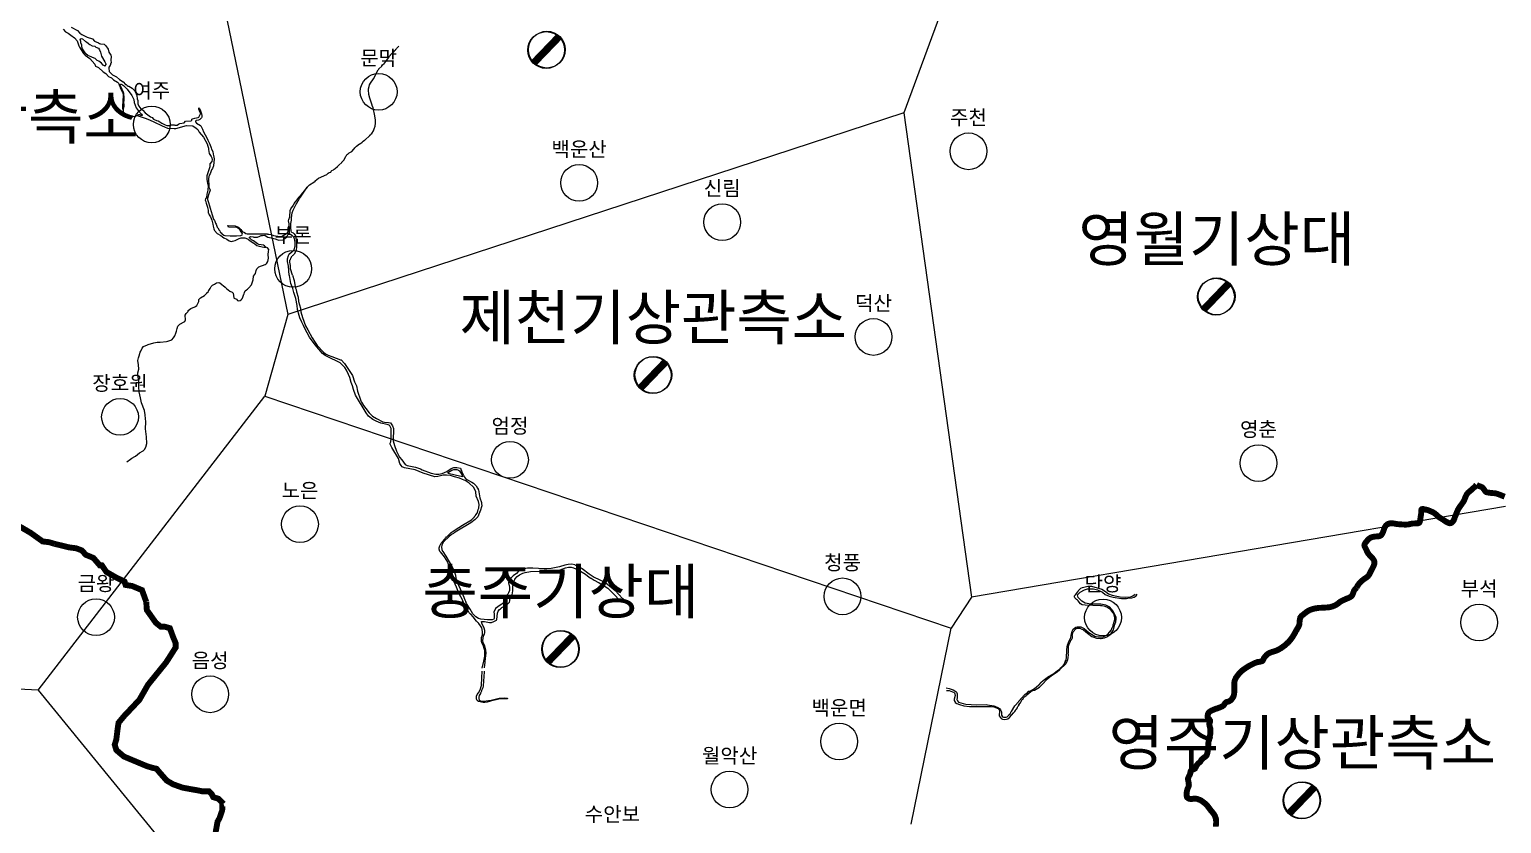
# Model space of a CAD drawing. Header units: millimetres. Extents: x -19392 to 580976, y -49129 to 736091.
# Drawn here: x 248431 to 348529, y 374284 to 428269 of the extents above; entities that cross this region are included whole.
import ezdxf
from ezdxf.enums import TextEntityAlignment as Align

# ---------------------------------------------------------------- set-up
doc = ezdxf.new("R2010")
doc.units = ezdxf.units.MM
for name, color, linetype in [('2411', 7, 'Continuous'), ('AWS', 4, 'Continuous'), ('AWS명', 2, 'Continuous'), ('EL', 2, 'Continuous'), ('MAIN-RIVER', 5, 'Continuous'), ('Point', 1, 'Continuous'), ('관측소명', 3, 'Continuous'), ('기상청', 1, 'Continuous'), ('티센', 6, 'Continuous')]:
    doc.layers.add(name, color=color, linetype=linetype)
doc.styles.get("Standard").update_dxf_attribs({"font": ''})
doc.styles.get('Standard').set_extended_font_data('Gulim')

# ---------------------------------------------------------------- blocks, each defined once
blk = doc.blocks.new('관측소(기상청)')
at = {"layer": '기상청', "const_width": 500}
blk.add_lwpolyline([(821, 874), (-914, -926)], dxfattribs=at)
at = {"layer": '기상청'}
blk.add_circle((-46, -26), 1250, dxfattribs=at)

msp = doc.modelspace()

# ---------------------------------------------------------------- linework, layer by layer
at = {"layer": '2411', "const_width": 400}
for points in [[(338668, 390323), (338694, 390366), (338719, 390410), (338745, 390453), (338772, 390495), (338799, 390537), (338826, 390573), (338857, 390611), (338890, 390649), (338924, 390685), (338960, 390720), (338996, 390754), (339034, 390788), (339072, 390820), (339111, 390853), (339130, 390868), (339171, 390898), (339213, 390927), (339256, 390955), (339298, 390983), (339340, 391012), (339380, 391042), (339418, 391073), (339454, 391106), (339481, 391136), (339510, 391176), (339535, 391218), (339559, 391262), (339581, 391308), (339602, 391354), (339624, 391400), (339645, 391445), (339648, 391450), (339673, 391494), (339698, 391537), (339722, 391581), (339722, 391581), (339745, 391625), (339749, 391635), (339774, 391681), (339798, 391729), (339821, 391778), (339842, 391827), (339860, 391876), (339873, 391925), (339883, 391974), (339886, 392022), (339884, 392069), (339879, 392097), (339864, 392142), (339844, 392187), (339818, 392230), (339789, 392272), (339757, 392314), (339731, 392346), (339699, 392385), (339665, 392422), (339630, 392458), (339594, 392493), (339559, 392529), (339524, 392565), (339491, 392603), (339461, 392642), (339454, 392651), (339428, 392694), (339404, 392737), (339382, 392782), (339361, 392828), (339341, 392874), (339322, 392921), (339315, 392938), (339288, 392984), (339262, 393031), (339262, 393031), (339238, 393078), (339219, 393125), (339207, 393171), (339204, 393215), (339213, 393260), (339232, 393305), (339257, 393349), (339288, 393392), (339323, 393433), (339352, 393464), (339383, 393505), (339415, 393545), (339449, 393582), (339486, 393618), (339524, 393651), (339565, 393681), (339607, 393707), (339639, 393723), (339683, 393742), (339730, 393758), (339779, 393770), (339829, 393780), (339879, 393788), (339929, 393796), (339934, 393797), (339987, 393801), (340040, 393803), (340092, 393806), (340144, 393809), (340194, 393816), (340240, 393828), (340283, 393846), (340294, 393852), (340331, 393882), (340365, 393917), (340394, 393958), (340394, 393958), (340421, 394002), (340446, 394049), (340468, 394097), (340470, 394102), (340489, 394148), (340506, 394195), (340521, 394243), (340536, 394292), (340552, 394339), (340570, 394385), (340590, 394425), (340615, 394469), (340643, 394512), (340675, 394551), (340711, 394586), (340729, 394601), (340769, 394630), (340814, 394653), (340861, 394672), (340910, 394686), (340941, 394693), (340989, 394700), (341037, 394702), (341087, 394700), (341136, 394694), (341187, 394686), (341237, 394676), (341288, 394666), (341338, 394655), (341385, 394647), (341434, 394642), (341484, 394637), (341534, 394633), (341584, 394629), (341634, 394625), (341684, 394622), (341684, 394622), (341734, 394619), (341745, 394619), (341795, 394616), (341845, 394612), (341895, 394610), (341946, 394608), (341996, 394608), (342046, 394609), (342096, 394611), (342145, 394615), (342179, 394619), (342228, 394628), (342277, 394639), (342326, 394651), (342374, 394662), (342423, 394672), (342438, 394674), (342487, 394680), (342537, 394683), (342587, 394685), (342637, 394687), (342687, 394688), (342702, 394689), (342826, 394693), (342876, 394707), (342921, 394726), (342927, 394730), (342956, 394765), (342974, 394812), (342984, 394864), (342991, 394919), (342992, 394924), (343003, 394973), (343012, 395022), (343019, 395071), (343026, 395121), (343026, 395121), (343029, 395146), (343037, 395195), (343045, 395244), (343052, 395294), (343059, 395344), (343065, 395393), (343070, 395443), (343075, 395493), (343075, 395497), (343073, 395553), (343075, 395604), (343084, 395635), (343113, 395659), (343155, 395669), (343208, 395666), (343266, 395655), (343327, 395639), (343371, 395626), (343420, 395617), (343468, 395605), (343516, 395591), (343564, 395574), (343611, 395556), (343657, 395536), (343703, 395515), (343750, 395496), (343796, 395475), (343841, 395453), (343885, 395430), (343928, 395405), (343971, 395378), (343999, 395358), (344038, 395327), (344076, 395294), (344112, 395260), (344148, 395225), (344148, 395225), (344185, 395191), (344222, 395157), (344258, 395127), (344299, 395099), (344340, 395071), (344383, 395045), (344426, 395020), (344469, 394994), (344513, 394969), (344526, 394961), (344567, 394932), (344608, 394902), (344649, 394873), (344690, 394845), (344733, 394818), (344776, 394794), (344812, 394776), (344859, 394750), (344908, 394726), (344957, 394708), (345005, 394699), (345051, 394702), (345052, 394702), (345098, 394717), (345142, 394743), (345182, 394776), (345200, 394795), (345232, 394830), (345259, 394871), (345282, 394915), (345301, 394962), (345319, 395011), (345335, 395061), (345348, 395099), (345368, 395145), (345387, 395192), (345387, 395192), (345406, 395238), (345424, 395285), (345443, 395331), (345461, 395378), (345480, 395424), (345499, 395471), (345518, 395517), (345539, 395562), (345560, 395607), (345578, 395644), (345604, 395687), (345630, 395729), (345657, 395771), (345686, 395812), (345714, 395853), (345744, 395894), (345773, 395935), (345802, 395975), (345832, 396016), (345861, 396057), (345889, 396098), (345917, 396139), (345944, 396181), (345966, 396217), (345987, 396263), (346006, 396310), (346025, 396357), (346044, 396405), (346062, 396452), (346082, 396499), (346102, 396545), (346123, 396590), (346146, 396633), (346172, 396675), (346199, 396716), (346207, 396725), (346207, 396725), (346240, 396761), (346275, 396796), (346312, 396830), (346350, 396863), (346389, 396895), (346428, 396927), (346467, 396959), (346475, 396965), (346512, 396998), (346550, 397031), (346587, 397065), (346624, 397099), (346660, 397133), (346696, 397168), (346706, 397178), (346740, 397214), (346774, 397250), (346808, 397287), (346825, 397306), (346825, 397306)], [(348740, 396505), (348693, 396523), (348646, 396542), (348600, 396561), (348553, 396579), (348507, 396598), (348460, 396616), (348414, 396635), (348367, 396652), (348320, 396669), (348273, 396686), (348225, 396702), (348178, 396716), (348130, 396730), (348129, 396730), (348078, 396737), (348027, 396742), (347976, 396746), (347924, 396750), (347873, 396754), (347873, 396754), (347822, 396758), (347771, 396764), (347722, 396772), (347702, 396776), (347652, 396783), (347601, 396789), (347551, 396797), (347504, 396810), (347491, 396815), (347453, 396842), (347419, 396877), (347389, 396917), (347360, 396960), (347331, 397004), (347301, 397047), (347284, 397068), (347249, 397105), (347218, 397134), (347177, 397161), (347131, 397181), (347083, 397197), (347034, 397212), (347012, 397219), (346966, 397239), (346920, 397260), (346875, 397281), (346830, 397303), (346825, 397306)], [(250147, 393298), (249751, 393415), (249332, 393461), (248517, 394043), (247958, 394370), (247445, 394626), (247119, 394719), (246770, 394835), (246258, 394859), (245908, 394905), (245722, 394812), (245373, 394393), (245186, 394183), (244930, 394113), (244744, 394020), (244394, 393997), (244138, 394113), (243742, 394253), (243393, 394486), (243253, 394602), (242927, 394602), (242531, 394579), (241996, 394486), (241614, 394519)], [(256375, 389349), (256086, 390154), (255410, 390434), (254968, 390504), (254898, 390736), (254316, 391016), (253664, 391388), (253361, 391831), (253221, 391831), (252779, 392343), (252266, 392553), (251987, 392856), (251614, 392995), (251102, 393065), (250147, 393298)], [(338668, 390323), (338510, 390140), (338500, 390130), (338490, 390080), (338470, 390030), (338450, 389980), (338430, 389930), (338410, 389890), (338390, 389840), (338390, 389840), (338370, 389800), (338340, 389760), (338310, 389720), (338290, 389710), (338250, 389690), (338210, 389660), (338170, 389640), (338120, 389620), (338070, 389600), (338020, 389580), (337970, 389570), (337950, 389550), (337910, 389530), (337860, 389510), (337810, 389490), (337770, 389470), (337720, 389450), (337680, 389430), (337640, 389400), (337590, 389380), (337550, 389350), (337540, 389350), (337500, 389320), (337460, 389290), (337420, 389250), (337380, 389220), (337340, 389190), (337300, 389170), (337260, 389140), (337240, 389130), (337200, 389110), (337150, 389090), (337100, 389070), (337060, 389050), (337010, 389040), (336960, 389030), (336960, 389030), (336910, 389010), (336860, 389000), (336810, 388990), (336760, 388990), (336710, 388980), (336670, 388970), (336620, 388970), (336570, 388970), (336520, 388960), (336470, 388960), (336420, 388960), (336370, 388960), (336320, 388960), (336270, 388950), (336220, 388950), (336170, 388950), (336120, 388950), (336070, 388940), (336050, 388940), (336000, 388930), (335950, 388920), (335900, 388910), (335850, 388910), (335800, 388900), (335750, 388880), (335700, 388870), (335660, 388860), (335610, 388840), (335560, 388820), (335510, 388810), (335470, 388790), (335420, 388760), (335380, 388740), (335340, 388720), (335300, 388690), (335260, 388660), (335260, 388660), (335220, 388640), (335180, 388600), (335140, 388570), (335100, 388540), (335080, 388520), (335040, 388490), (335000, 388460), (334960, 388430), (334920, 388390), (334890, 388350), (334860, 388310), (334840, 388280), (334830, 388240), (334820, 388190), (334810, 388140), (334800, 388090), (334800, 388040), (334790, 387990), (334790, 387930), (334790, 387880), (334780, 387830), (334770, 387780), (334760, 387760), (334740, 387720), (334720, 387670), (334700, 387630), (334670, 387580), (334650, 387540), (334620, 387500), (334600, 387450), (334570, 387410), (334540, 387360), (334520, 387320), (334500, 387270), (334470, 387230), (334450, 387190), (334450, 387190), (334420, 387140), (334400, 387100), (334370, 387060), (334340, 387010), (334320, 386970), (334290, 386930), (334260, 386890), (334230, 386850), (334200, 386810), (334170, 386770), (334150, 386750), (334120, 386710), (334090, 386680), (334060, 386640), (334020, 386600), (333980, 386570), (333950, 386530), (333910, 386500), (333870, 386470), (333840, 386430), (333800, 386400), (333760, 386370), (333740, 386360), (333700, 386330), (333660, 386300), (333620, 386270), (333580, 386240), (333540, 386210), (333500, 386190), (333450, 386160), (333410, 386140), (333370, 386110), (333320, 386090), (333280, 386070), (333260, 386060), (333220, 386040), (333220, 386040), (333170, 386020), (333120, 386010), (333070, 385990), (333020, 385980), (332970, 385960), (332920, 385950), (332880, 385930), (332830, 385910), (332780, 385900), (332740, 385880), (332690, 385850), (332650, 385830), (332610, 385800), (332600, 385790), (332570, 385760), (332530, 385730), (332500, 385690), (332460, 385650), (332430, 385610), (332400, 385570), (332380, 385550), (332360, 385500), (332340, 385450), (332310, 385410), (332290, 385370), (332250, 385330), (332210, 385310), (332170, 385300), (332120, 385290), (332070, 385280), (332010, 385270), (331960, 385270), (331950, 385260), (331900, 385250), (331850, 385230), (331800, 385210), (331800, 385210), (331760, 385200), (331710, 385180), (331670, 385160), (331620, 385130), (331570, 385110), (331530, 385090), (331490, 385070), (331440, 385040), (331390, 385020), (331350, 384990), (331310, 384970), (331260, 384940), (331220, 384910), (331180, 384890), (331140, 384860), (331100, 384830), (331070, 384810), (331020, 384780), (330980, 384750), (330940, 384720), (330900, 384690), (330860, 384650), (330830, 384620), (330790, 384590), (330750, 384550), (330720, 384520), (330680, 384480), (330650, 384440), (330620, 384400), (330590, 384360), (330560, 384320), (330530, 384280), (330500, 384240), (330470, 384200), (330450, 384150), (330430, 384110), (330430, 384110), (330410, 384060), (330390, 384020), (330380, 383970), (330370, 383920), (330360, 383870), (330360, 383820), (330360, 383770), (330360, 383720), (330360, 383670), (330360, 383620), (330360, 383570), (330360, 383520), (330370, 383470), (330360, 383420), (330360, 383380), (330360, 383330), (330360, 383280), (330360, 383230), (330350, 383180), (330350, 383120), (330340, 383070), (330330, 383020), (330320, 382980), (330300, 382930), (330280, 382890), (330260, 382850), (330250, 382830), (330220, 382790), (330190, 382750), (330160, 382710), (330120, 382680), (330080, 382640), (330040, 382620), (329990, 382590), (329980, 382590), (329930, 382570), (329930, 382570), (329890, 382560), (329840, 382550), (329790, 382530), (329780, 382520), (329750, 382490), (329720, 382450), (329690, 382400), (329660, 382360), (329630, 382320), (329590, 382290), (329580, 382280), (329540, 382250), (329490, 382230), (329450, 382210), (329410, 382190), (329370, 382170), (329320, 382160), (329270, 382140), (329220, 382120), (329170, 382110), (329130, 382090), (329080, 382080), (329030, 382060), (328980, 382040), (328940, 382020), (328890, 382000), (328850, 381980), (328820, 381970), (328780, 381950), (328730, 381920), (328690, 381890), (328650, 381860), (328620, 381820), (328600, 381800), (328580, 381750), (328560, 381710), (328560, 381710), (328550, 381660), (328540, 381600), (328540, 381550), (328540, 381540), (328560, 381500), (328590, 381450), (328620, 381410), (328660, 381370), (328680, 381320), (328710, 381280), (328710, 381240), (328710, 381220), (328700, 381170), (328680, 381120), (328660, 381080), (328660, 381060), (328660, 381010), (328670, 380960), (328680, 380910), (328690, 380870), (328700, 380820), (328720, 380770), (328730, 380720), (328730, 380710), (328730, 380660), (328730, 380610), (328730, 380560), (328730, 380510), (328730, 380460), (328720, 380410), (328720, 380360), (328710, 380310), (328700, 380260), (328690, 380210), (328680, 380160), (328670, 380110), (328670, 380110), (328660, 380060), (328650, 380020), (328640, 379970), (328630, 379920), (328610, 379870), (328600, 379820), (328600, 379770), (328590, 379740), (328590, 379690), (328590, 379640), (328580, 379590), (328580, 379540), (328580, 379490), (328570, 379440), (328570, 379390), (328560, 379340), (328560, 379290), (328550, 379260), (328550, 379210), (328540, 379150), (328530, 379100), (328520, 379050), (328500, 379000), (328490, 378950), (328460, 378910), (328430, 378870), (328400, 378840), (328360, 378810), (328350, 378810), (328310, 378780), (328270, 378750), (328230, 378710), (328190, 378680), (328150, 378650), (328120, 378610), (328040, 378480), (328020, 378470), (327980, 378430), (327940, 378400), (327910, 378370), (327870, 378330), (327840, 378290), (327820, 378270), (327790, 378230), (327770, 378180), (327750, 378140), (327720, 378090), (327690, 378050), (327660, 378020), (327660, 378010), (327610, 377980), (327560, 377960), (327510, 377940), (327470, 377920), (327430, 377890), (327400, 377860), (327380, 377820), (327370, 377770), (327370, 377720), (327360, 377670), (327340, 377620), (327320, 377580), (327290, 377530), (327270, 377490), (327250, 377440), (327230, 377400), (327210, 377350), (327210, 377310), (327210, 377260), (327210, 377260), (327220, 377210), (327230, 377160), (327240, 377110), (327250, 377060), (327260, 377010), (327260, 376960), (327270, 376910), (327260, 376860), (327250, 376810), (327230, 376760), (327210, 376720), (327190, 376670), (327170, 376630), (327160, 376580), (327150, 376560), (327140, 376510), (327130, 376460), (327120, 376410), (327120, 376360), (327120, 376310), (327110, 376270), (327110, 376210), (327120, 376160), (327130, 376110), (327140, 376070), (327160, 376050), (327200, 376020), (327240, 375990), (327290, 375970), (327340, 375960), (327400, 375950), (327450, 375950), (327500, 375960), (327550, 375970), (327600, 375970), (327650, 375980), (327650, 375980), (327660, 375980), (327710, 375980), (327760, 375970), (327810, 375960), (327860, 375950), (327910, 375930), (327960, 375910), (327990, 375900), (328040, 375880), (328080, 375860), (328130, 375830), (328170, 375800), (328210, 375770), (328250, 375740), (328290, 375710), (328300, 375700), (328340, 375670), (328380, 375640), (328420, 375610), (328450, 375570), (328490, 375540), (328520, 375500), (328550, 375460), (328580, 375430), (328610, 375380), (328640, 375340), (328670, 375300), (328700, 375260), (328730, 375220), (328750, 375190), (328780, 375160), (328820, 375120), (328850, 375080), (328880, 375040), (328910, 375000), (328940, 374960), (328940, 374960), (328970, 374920), (329000, 374880), (329020, 374830), (329040, 374800), (329060, 374750), (329070, 374710), (329090, 374660), (329100, 374610), (329110, 374580), (329110, 374530), (329120, 374480), (329120, 374430), (329120, 374380), (329120, 374330), (329120, 374280), (329110, 374230), (329110, 374180), (329100, 374130), (329100, 374080)], [(261625, 375623), (261291, 375967), (260927, 376078), (260816, 376301), (260638, 376479), (260162, 376479), (259799, 376554), (259360, 376628), (258818, 376732), (258195, 376955), (257764, 377207), (257289, 377749), (257073, 378009), (256776, 378076), (256412, 378187), (254853, 378841), (254340, 379279), (254229, 379643), (254340, 380007), (254415, 380623), (254489, 381136), (254853, 381574), (255907, 382695), (256487, 383712), (257727, 385242), (258373, 386252), (258373, 386549), (258201, 386961), (257979, 387566), (257615, 387670), (257355, 387670), (257029, 387930), (256412, 388799), (256375, 389349)], [(261625, 375623), (261553, 375596), (261539, 375177), (261351, 374643), (261221, 374412), (261105, 373762), (261062, 373415), (260889, 373141), (260744, 372823), (260427, 372549), (260405, 372562)]]:
    msp.add_lwpolyline(points, dxfattribs=at)
at = {"layer": 'AWS'}
for centre in [(272177, 424034), (256748, 421814), (312284, 419986), (285805, 417836), (295539, 415170), (266361, 411999), (305820, 407364), (254590, 401927), (281106, 399015), (331999, 398790), (266826, 394633), (303720, 389729), (252959, 388313), (321429, 388290), (347003, 387956), (260715, 383072), (303489, 379858), (296040, 376597)]:
    msp.add_circle(centre, 1250, dxfattribs=at)
at = {"layer": 'MAIN-RIVER'}
for points in [[(250722, 428279), (250889, 428114), (251062, 428018), (251235, 427871), (251501, 427705), (251685, 427502), (251792, 427157), (251834, 427072), (252108, 426627), (252218, 426513), (252527, 426301), (252871, 425909), (252919, 425773), (253086, 425712), (253123, 425686), (253123, 425686), (253437, 425393), (253629, 425266), (253801, 425081), (254011, 424978), (254152, 424845), (254419, 424678), (254476, 424617), (254579, 424388), (254594, 424301), (254764, 423998), (254803, 423830), (254807, 423713), (254787, 423470), (254785, 423287), (254768, 423173), (254759, 422911), (254803, 422801), (254811, 422779), (254793, 422671), (254799, 422642), (254879, 422553), (254928, 422527), (255388, 422370), (255462, 422362), (255656, 422378), (255673, 422371), (255719, 422415), (255758, 422420), (256361, 422211), (256637, 422105), (256893, 421995), (256893, 421995), (257463, 421719), (257612, 421641), (257817, 421550), (258279, 421537), (258385, 421541), (259100, 421735), (259531, 421707), (259779, 421568), (259883, 421461), (259980, 421297), (260275, 420955), (260517, 420502), (260560, 420330), (260606, 420200), (260604, 420106), (260660, 419836), (260783, 419637), (260826, 419547), (260850, 419428), (260835, 419290), (260701, 419124), (260698, 418927), (260488, 418309), (260485, 418115), (260525, 417915), (260536, 417809), (260584, 417664), (260569, 417340), (260493, 417079), (260464, 416848), (260397, 416762), (260397, 416762), (260380, 416659), (260415, 416580), (260416, 416546), (260458, 416464), (260532, 416179), (260544, 416166), (260568, 416084), (260579, 415975), (260590, 415878), (260591, 415798), (260603, 415787), (260648, 415670), (260749, 415519), (260828, 415293), (260905, 415023), (260915, 414888), (260959, 414716), (260996, 414640), (261015, 414602), (261190, 414399), (261443, 414263), (261657, 414092), (261856, 414021), (262010, 413900), (262071, 413867), (262197, 413859), (262240, 413865), (262423, 413928), (262599, 414012), (262681, 414063), (262838, 414092), (262838, 414092), (263075, 414101), (263249, 414044), (263304, 414016), (263441, 413900), (263681, 413745), (263762, 413703), (263904, 413588), (264041, 413546), (264371, 413472), (264509, 413457), (264493, 413483), (264404, 413549), (264353, 413600), (264040, 413644), (263927, 413695), (263658, 413891), (263522, 413956), (263501, 413992), (263454, 414044), (263436, 414050), (263430, 414071), (263400, 414102), (263395, 414146), (263464, 414183), (263650, 414164), (263694, 414147), (263937, 414150), (264100, 414213), (264196, 414264), (264278, 414269), (264433, 414276), (264433, 414276), (264534, 414224), (264637, 414137), (264861, 414110), (265134, 414042), (265330, 413966), (265384, 413952), (265703, 413971), (265785, 414067), (265798, 414067), (265905, 414149), (265906, 414161), (265935, 414189), (265935, 414208), (265961, 414221), (266000, 414303), (266049, 414342), (266171, 414348), (266270, 414287), (266270, 414287)], [(251268, 428414), (251689, 428195), (251849, 428024), (251998, 427936), (252357, 427747), (252717, 427622), (252853, 427477), (253132, 427350), (253187, 427315), (253253, 427299), (253518, 427272), (253616, 427165), (253774, 426925), (253840, 426717), (253961, 426528), (253992, 426440), (253956, 426179), (253978, 425997), (253972, 425978), (253918, 425823), (253829, 425700), (253829, 425700), (253828, 425644), (253862, 425418), (254083, 425183), (254300, 425080), (254356, 425041), (254559, 424864), (254807, 424710), (254966, 424526), (254997, 424516), (255087, 424465), (255136, 424423), (255186, 424407), (255412, 424275), (255584, 424110), (255651, 424008), (255729, 423770), (255750, 423545), (255792, 423444), (255794, 423213), (255866, 423050), (256001, 422872), (256051, 422834), (256150, 422783), (256303, 422605), (256667, 422330), (256773, 422273), (256865, 422177), (257071, 422088), (257183, 422052), (257287, 421996), (257354, 421932), (257354, 421932), (257435, 421887), (257664, 421774), (257782, 421738), (257964, 421742), (258058, 421784), (258095, 421790), (258277, 421780), (258327, 421763), (258482, 421758), (258570, 421833), (258659, 421874), (258959, 421913), (259049, 422045), (259417, 422049), (259462, 422092), (259476, 422167), (259513, 422203), (259669, 422242), (259781, 422256), (259908, 422285), (259947, 422316), (259998, 422402), (260112, 422615), (260101, 422594), (260069, 422579), (260023, 422662), (259949, 422850), (259950, 422935), (259991, 422889), (260036, 422814), (260085, 422661), (260085, 422661), (260112, 422615), (260148, 422424), (260154, 422387), (260146, 422306), (260132, 422263), (260088, 422207), (260019, 422146), (259979, 422125), (259920, 422102), (259768, 422069), (259730, 422035), (259717, 421982), (259790, 421893), (260056, 421745), (260093, 421710), (260202, 421487), (260256, 421311), (260384, 421107), (260536, 420805), (260558, 420732), (260698, 420480), (260790, 420217), (260808, 420136), (260890, 419983), (260929, 419792), (260957, 419702), (260981, 419482), (260943, 419001), (260877, 418822), (260813, 418735), (260709, 418443), (260709, 418443), (260657, 418356), (260611, 418144), (260626, 417595), (260638, 417545), (260704, 417412), (260716, 417334), (260632, 417092), (260553, 416857), (260551, 416821), (260538, 416809), (260546, 416703), (260596, 416502), (260678, 416280), (260718, 416112), (260856, 415666), (260953, 415375), (261008, 415277), (261044, 415240), (261068, 415167), (261073, 415108), (261119, 415037), (261153, 414954), (261193, 414829), (261231, 414787), (261334, 414622), (261371, 414584), (261407, 414484), (261475, 414439), (261522, 414374), (261534, 414374), (261654, 414277), (261654, 414277), (261710, 414264), (262077, 414229), (262503, 414246), (262814, 414255), (262903, 414316), (262909, 414343), (262892, 414410), (262761, 414612), (262734, 414669), (262654, 414745), (262536, 414806), (261956, 414838), (261925, 414932), (262425, 414920), (262642, 414839), (262799, 414666), (262842, 414596), (262901, 414525), (263049, 414463), (263149, 414393), (263242, 414372), (264479, 414378), (264615, 414376), (264615, 414363), (264703, 414362), (264867, 414339), (265024, 414265), (265163, 414241), (265332, 414208), (265581, 414198), (265916, 414393), (265916, 414393), (265985, 414454), (266025, 414547), (266034, 414784), (266081, 414946), (266082, 415052), (266055, 415265), (266069, 415341), (266134, 415538), (266166, 415963), (266205, 416081), (266286, 416207), (266286, 416207)], [(253258, 426717), (253342, 426445), (253567, 426060), (253628, 425929), (253632, 425871), (253569, 425835), (253581, 425784), (253575, 425775), (253438, 425844), (253334, 425970), (253155, 426104), (253044, 426162), (252908, 426283), (252708, 426371), (252639, 426412), (252412, 426509), (252258, 426605), (252169, 426738), (252050, 426953), (252003, 427090), (251992, 427204), (251926, 427348), (251921, 427455), (251873, 427599), (251944, 427660), (252042, 427639), (252246, 427456), (252320, 427423), (252442, 427307), (252461, 427301), (252530, 427238), (252530, 427238), (252691, 427161), (252884, 427127), (252939, 427075), (253120, 426991), (253199, 426881), (253258, 426717), (253258, 426717)], [(267312, 417557), (267485, 417712), (267758, 417878), (267850, 417953), (267850, 417966), (267869, 417972), (267962, 418065), (268096, 418164), (268642, 418413), (268733, 418490), (268815, 418539), (268920, 418575), (268952, 418625), (269001, 418673), (269107, 418731), (269150, 418775), (269218, 418814), (269379, 418947), (269456, 419017), (269456, 419030), (269474, 419037), (269680, 419227), (269679, 419252), (269833, 419410), (269943, 419646), (269984, 419709), (270046, 419782), (270072, 419782), (270133, 419837), (270163, 419881), (270217, 419893), (270217, 419893), (270355, 419979), (270497, 420120), (270497, 420133), (270521, 420146), (270564, 420231), (270616, 420293), (270650, 420329), (270662, 420329), (270876, 420483), (270947, 420521), (271066, 420614), (271078, 420640), (271128, 420665), (271194, 420719), (271200, 420738), (271233, 420752), (271570, 421056), (271582, 421081), (271607, 421094), (271606, 421107), (271619, 421107), (271649, 421150), (271707, 421198), (271827, 421381), (271878, 421502), (271935, 421686), (271963, 421892), (271960, 422106), (271918, 422392), (271794, 422933), (271735, 423091), (271735, 423091), (271730, 423128), (271574, 423593), (271508, 423853), (271484, 424160), (271489, 424241), (271531, 424399), (271560, 424505), (271620, 424618), (271828, 424905), (271961, 425167), (272017, 425243), (272034, 425318), (272154, 425514), (272199, 425565), (272199, 425589), (272391, 425784), (272397, 425803), (272446, 425854), (272464, 425860), (272470, 425879), (272524, 425935), (272568, 425958), (272567, 425982), (272697, 426116), (272769, 426254), (272860, 426365), (272866, 426384), (272885, 426391), (272901, 426423), (272984, 426514), (272983, 426539), (272983, 426539), (273116, 426669), (273116, 426681), (273189, 426758), (273202, 426758), (273263, 426821), (273293, 426865), (273312, 426871), (273312, 426884), (273353, 426926), (273365, 426926), (273380, 426968), (273543, 427134), (273543, 427134)], [(254803, 422801), (254827, 422847), (254873, 423028), (254876, 423165), (254839, 423241), (254842, 423373), (254867, 423434), (254866, 423721), (254865, 423722), (254838, 423826), (254839, 423832), (254844, 423909), (254827, 423990), (254637, 424387), (254611, 424459), (254620, 424548), (254666, 424559), (254768, 424498), (254837, 424450), (255073, 424205), (255385, 423769), (255525, 423499), (255558, 423298), (255697, 422949), (255825, 422765), (256058, 422499), (256100, 422437), (256094, 422418), (256010, 422430), (255952, 422464), (255845, 422475), (255845, 422475), (255782, 422450), (255758, 422420), (255758, 422420)], [(266288, 415792), (266373, 415984), (266567, 416392), (266620, 416470), (266788, 416782), (266856, 416874), (267312, 417557), (266898, 417043), (266890, 417034), (266890, 417009), (266693, 416825), (266693, 416799), (266626, 416730), (266626, 416717), (266472, 416521), (266365, 416333), (266286, 416207), (266286, 416207)], [(266242, 414484), (266219, 414579), (266197, 414782), (266202, 415082), (266255, 415293), (266258, 415462), (266288, 415792), (266288, 415792)], [(266241, 414484), (266356, 414436), (266427, 414371), (266488, 414300), (266520, 414235), (266554, 414104), (266584, 413755), (266582, 413522), (266561, 413249), (266547, 413196), (266440, 413002), (266390, 412952), (266388, 412946), (266335, 412911), (266297, 412872), (266297, 412872)], [(255049, 398865), (255306, 399066), (255404, 399115), (255605, 399247), (255653, 399267), (255919, 399481), (256173, 399632), (256260, 399713), (256337, 399867), (256337, 399867), (256404, 400116), (256398, 400585), (256320, 401117), (256341, 401598), (256291, 402036), (256297, 402067), (256252, 402355), (256055, 402876), (255990, 403220), (255886, 403622), (255859, 403942), (255873, 404403), (255791, 404742), (255794, 404917), (255872, 405166), (255857, 405470), (255857, 405470), (255810, 405769), (255814, 405856), (255837, 405944), (255888, 406072), (255954, 406320), (255999, 406388), (256104, 406597), (256185, 406704), (256468, 406821), (256500, 406842), (256895, 406973), (257121, 407014), (257311, 407021), (257746, 407047), (257852, 407070), (258123, 407178), (258237, 407302), (258310, 407435), (258374, 407631), (258438, 407748), (258472, 407935), (258531, 408102), (258664, 408238), (258960, 408389), (258961, 408401), (258986, 408426), (258998, 408426), (259038, 408532), (259030, 408838), (259088, 408950), (259088, 408950), (259216, 409098), (259228, 409153), (259394, 409304), (259677, 409404), (259714, 409427), (259803, 409513), (259945, 409771), (259939, 409855), (259959, 409903), (260013, 409982), (260061, 410030), (260326, 410179), (260497, 410332), (260498, 410357), (260599, 410455), (260612, 410506), (260637, 410530), (260715, 410651), (260779, 410796), (260868, 410886), (261013, 410954), (261152, 411052), (261308, 411069), (261383, 411049), (261518, 410928), (261518, 410902), (261543, 410902), (261593, 410852), (261744, 410741), (261839, 410648), (262067, 410476), (262067, 410476), (262216, 410404), (262284, 410335), (262335, 410031), (262359, 409990), (262508, 409944), (262588, 409849), (262632, 409829), (262763, 409833), (262871, 409939), (262877, 409960), (262915, 410000), (263005, 410267), (263022, 410294), (263047, 410391), (263104, 410497), (263186, 410573), (263249, 410612), (263351, 410698), (263536, 410914), (263641, 411250), (263670, 411493), (263792, 411685), (263845, 411890), (263903, 411995), (264036, 412124), (264458, 412286), (264527, 412333), (264578, 412384), (264630, 412495), (264677, 412714), (264656, 412970), (264656, 412970), (264689, 413182), (264712, 413315), (264620, 413414), (264509, 413457), (264509, 413457)], [(266270, 414287), (266326, 414238), (266375, 414181), (266391, 414158), (266425, 414052), (266466, 413784), (266470, 413516), (266417, 413290), (266404, 413274), (266354, 413215), (266309, 413181), (266309, 413181)], [(266330, 410663), (266200, 410988), (266113, 411535), (266095, 411573), (266054, 412174), (265985, 412487), (265988, 412673), (266041, 412898), (266068, 412947), (266144, 413037), (266264, 413148), (266264, 413160), (266309, 413181), (266309, 413181)], [(266308, 411569), (266189, 412002), (266186, 412215), (266128, 412453), (266137, 412590), (266175, 412639), (266202, 412728), (266297, 412872), (266297, 412872)], [(266308, 411569), (266426, 411200), (266426, 411190), (266509, 410791), (266527, 410680), (266559, 410582), (266587, 410439), (266699, 410070), (266729, 409777), (266854, 409322), (266890, 409080), (267008, 408688), (267211, 408122), (267354, 407845), (267659, 407301), (267852, 406985), (267992, 406789), (268017, 406752), (268401, 406348), (268565, 406219), (268741, 406122), (269001, 406044), (269282, 405911), (269577, 405800), (269629, 405802), (269856, 405565), (270309, 404870), (270388, 404748), (270532, 404319), (270661, 404040), (270747, 403673), (270747, 403673), (270934, 403087), (270972, 403026), (271009, 402920), (271141, 402704), (271295, 402503), (271534, 402204), (271623, 402113), (271762, 401989), (272026, 401825), (272461, 401593), (272575, 401564), (272855, 401545), (272982, 401516), (273115, 401329), (273180, 401142), (273174, 400305), (273248, 399994), (273392, 399609), (273502, 399367), (273580, 399238), (273587, 399200), (273741, 399019), (273981, 398687), (274107, 398626), (274678, 398517), (275017, 398400), (275133, 398338), (275752, 398109), (276072, 398032), (276278, 398036), (276503, 398089), (276503, 398089), (276819, 398225), (277103, 398410), (277296, 398489), (277484, 398496), (277741, 398442), (277831, 398197), (277929, 397996), (277937, 397961), (278016, 397828), (278092, 397731), (278165, 397677), (278510, 397497), (278631, 397422), (278809, 397232), (278905, 397083), (278934, 397006), (278952, 396984), (278960, 396974), (279059, 396423), (279158, 396120), (279176, 396039), (279186, 395888), (279086, 395524), (279039, 395451), (279038, 395430), (278911, 395128), (278746, 394948), (278442, 394726), (277490, 394165), (277305, 394043), (277273, 394011), (277273, 394011), (277140, 393932), (276938, 393779), (276600, 393455), (276600, 393429), (276588, 393429), (276563, 393404), (276479, 393203), (276456, 393083), (276464, 392909), (276522, 392810), (276529, 392779), (276753, 392457), (277131, 391810), (277235, 391596), (277313, 391385), (277365, 391304), (277404, 391180), (277426, 390961), (277498, 390738), (277841, 389993), (277958, 389676), (277986, 389617), (278043, 389504), (278095, 389348), (278095, 389348)], [(276357, 392751), (276337, 392783), (276285, 392930), (276283, 393031), (276332, 393158), (276362, 393201), (276428, 393345), (276506, 393423), (276512, 393442), (276673, 393623), (276692, 393671), (276729, 393700), (276728, 393712), (276747, 393718), (276790, 393776), (276809, 393783), (277117, 394075), (277371, 394262), (277874, 394570), (278491, 394927), (278700, 395130), (278699, 395156), (278769, 395232), (278768, 395244), (278792, 395258), (278792, 395270), (278877, 395377), (278901, 395427), (278953, 395643), (278997, 395735), (279006, 395973), (279006, 395973), (278959, 396184), (278809, 396550), (278773, 396825), (278714, 396999), (278618, 397160), (278325, 397430), (278198, 397521), (278112, 397577), (277885, 397683), (277684, 397758), (277334, 397862), (277057, 397935), (276781, 397975), (276562, 397971), (276196, 397872), (275997, 397866), (275211, 398100), (274669, 398323), (273924, 398467), (273777, 398530), (273703, 398620), (273626, 398762), (273526, 399111), (273078, 399838), (272962, 400077), (272960, 400152), (273004, 400243), (273031, 400440), (273033, 401083), (273020, 401146), (272936, 401314), (272936, 401314), (272886, 401363), (272766, 401411), (272327, 401510), (272007, 401637), (271773, 401758), (271495, 401972), (271316, 402213), (270610, 403408), (270455, 403781), (270394, 404036), (270304, 404259), (270211, 404602), (270129, 404822), (269987, 405103), (269875, 405283), (269564, 405604), (268670, 406027), (268535, 406113), (268360, 406247), (267848, 406830), (267468, 407358), (267148, 407934), (267062, 408145), (266946, 408364), (266811, 408654), (266777, 408822), (266668, 409227), (266635, 409500), (266540, 409974), (266415, 410381), (266366, 410576), (266366, 410576), (266330, 410663), (266330, 410663)], [(277378, 397961), (276909, 398083), (276883, 398126), (276926, 398183), (277161, 398312), (277279, 398351), (277374, 398361), (277491, 398354), (277607, 398305), (277668, 398254), (277739, 398158), (277857, 397959), (277880, 397866), (277874, 397848), (277378, 397961), (277378, 397961)], [(276358, 392752), (276638, 392425), (276862, 392047), (276947, 391798), (277010, 391400), (277197, 391009), (277297, 390730), (277366, 390578), (277439, 390368), (277601, 389965), (277868, 389466), (277888, 389399), (277914, 389332), (277914, 389332)], [(285524, 391864), (285309, 391916), (285065, 391906), (284835, 391852), (284829, 391843), (284469, 391728), (283914, 391619), (283609, 391602), (283434, 391604), (282664, 391649), (282301, 391644), (281946, 391570), (281755, 391497), (281713, 391469), (281539, 391288), (281329, 391129), (281253, 391047), (281234, 391040), (281155, 390957), (281155, 390945), (281119, 390919), (281119, 390907), (281034, 390793), (281013, 390642), (281079, 390344), (281076, 390138), (281015, 389968), (280950, 389886), (280945, 389865), (280900, 389812), (280839, 389709), (280839, 389709), (280824, 389661), (280797, 389576), (280749, 389413), (280749, 389413)], [(281063, 389343), (281085, 389416), (281094, 389492), (281103, 389534), (281194, 389667), (281255, 389828), (281294, 390099), (281289, 390418), (281362, 390733), (281432, 390864), (281444, 390908), (281605, 391083), (281758, 391194), (281982, 391297), (282142, 391356), (282510, 391424), (283198, 391435), (283636, 391354), (283811, 391351), (284011, 391360), (284234, 391419), (284887, 391668), (285095, 391712), (285255, 391711), (285418, 391676), (285795, 391507), (285902, 391446), (286231, 391239), (286490, 391043), (286606, 390974), (286623, 390955), (286623, 390955), (286831, 390832), (287126, 390669), (287146, 390666), (287314, 390548), (287436, 390495), (287752, 390288), (288284, 389774), (288463, 389568), (288467, 389562), (288561, 389397), (288561, 389397)], [(285523, 391866), (285666, 391808), (286004, 391619), (286480, 391270), (286820, 391037), (287514, 390710), (287735, 390569), (288260, 390118), (288760, 389593), (288855, 389473), (288891, 389409), (288891, 389409)], [(310760, 383500), (310960, 383470), (311250, 383370), (311430, 383260), (311460, 383220), (311520, 383100), (311520, 382880), (311510, 382820), (311500, 382720), (311530, 382630), (311610, 382540), (311910, 382440), (312110, 382410), (312830, 382360), (313490, 382380), (313580, 382350), (313850, 382310), (313860, 382300), (314000, 382290), (314080, 382270), (314330, 382160), (314420, 382080), (314470, 382020), (314520, 381870), (314520, 381650), (314600, 381530), (314670, 381510), (314840, 381520), (314960, 381570), (314960, 381580), (315050, 381680), (315050, 381680), (315050, 381690), (315130, 381770), (315170, 381850), (315210, 381900), (315430, 382290), (315710, 382590), (315710, 382610), (315810, 382710), (315810, 382750), (315840, 382760), (315990, 382920), (316020, 382970), (316140, 383090), (316210, 383130), (316220, 383140), (316330, 383220), (316350, 383280), (316450, 383280), (316500, 383300), (316500, 383310), (316540, 383320), (316780, 383470), (317040, 383700), (317060, 383700), (317060, 383720), (317080, 383720), (317210, 383850), (317210, 383870), (317350, 384000), (317730, 384270), (318010, 384450), (318010, 384450), (318310, 384670), (318470, 384780), (318520, 384830), (318550, 384860), (318590, 384890), (318620, 384930), (318660, 384970), (318690, 385000), (318720, 385040), (318750, 385080), (318780, 385120), (318810, 385160), (318820, 385190), (318840, 385230), (318880, 385300), (318890, 385360), (318900, 385360), (318930, 385440), (318950, 385560), (318970, 386080), (319000, 386310), (319040, 386480), (319060, 386520), (319100, 386660), (319200, 386810), (319240, 386930), (319270, 387070), (319320, 387280), (319340, 387370), (319380, 387450), (319380, 387470), (319380, 387470), (319390, 387470), (319420, 387510), (319590, 387640), (319670, 387660), (319850, 387660), (319930, 387650), (320150, 387540), (320470, 387280), (320760, 387080), (320880, 387030), (321080, 386970), (321220, 386970), (321430, 386980), (321660, 387090), (321780, 387190), (321790, 387190), (321980, 387420), (322020, 387510), (322020, 387570), (322050, 387590), (322110, 387720), (322120, 387810), (322150, 387840), (322230, 388150), (322230, 388280), (322180, 388470), (322110, 388600), (321950, 388810), (321730, 388970), (321580, 389040), (321370, 389080), (321370, 389080), (321250, 389090), (320220, 389130), (320010, 389160), (319890, 389230), (319750, 389420), (319700, 389470), (319630, 389510), (319530, 389610), (319510, 389620), (319501, 389687), (319497, 389761), (319564, 389827), (319564, 389827), (319710, 390029), (319710, 390054), (319761, 390108), (319761, 390121), (319918, 390285), (320031, 390340), (320392, 390427), (320654, 390419), (321345, 390214), (321609, 390065), (321793, 389896), (321793, 389896), (321793, 389896), (322045, 389814), (322372, 389749), (322590, 389690), (322970, 389680), (322986, 389684), (323295, 389703), (323405, 389750), (323448, 389761), (323606, 389871)], [(280749, 389413), (280673, 389310), (280560, 389190), (280430, 389120), (280110, 388900), (280010, 388660), (280020, 388530), (280030, 388460), (280040, 388230), (280000, 388170), (279890, 388140), (279570, 388140), (279120, 388180), (278970, 388230), (278780, 388340), (278580, 388530), (278388, 388848), (278160, 389252), (278095, 389348), (278095, 389348)], [(310790, 383330), (310970, 383340), (311300, 383200), (311330, 383160), (311360, 383100), (311370, 382980), (311310, 382750), (311310, 382650), (311370, 382540), (311380, 382510), (311490, 382440), (311660, 382380), (311970, 382290), (312340, 382250), (312460, 382230), (312900, 382230), (313220, 382240), (313800, 382250), (314010, 382210), (314290, 382100), (314380, 382000), (314380, 381850), (314360, 381700), (314370, 381600), (314500, 381430), (314590, 381380), (314710, 381360), (314870, 381380), (314950, 381400), (315060, 381490), (315070, 381490), (315070, 381490), (315350, 381800), (315350, 381820), (315360, 381820), (315370, 381840), (315410, 381870), (315430, 381910), (315480, 381980), (315480, 382000), (315530, 382040), (315520, 382060), (315530, 382050), (315540, 382060), (315610, 382160), (315620, 382180), (315620, 382200), (315640, 382250), (315680, 382280), (315720, 382360), (315710, 382360), (315740, 382430), (315770, 382430), (315780, 382450), (315780, 382470), (315800, 382480), (315800, 382490), (315810, 382500), (315860, 382570), (315870, 382600), (315890, 382610), (315920, 382690), (315990, 382750), (315990, 382750), (315980, 382770), (315990, 382760), (316000, 382770), (316030, 382830), (316080, 382890), (316100, 382890), (316110, 382910), (316200, 383000), (316240, 383030), (316240, 383040), (316530, 383260), (316700, 383350), (316730, 383350), (316760, 383360), (317120, 383550), (317350, 383800), (317350, 383810), (317570, 384040), (317570, 384060), (317920, 384350), (318050, 384410), (318270, 384570), (318320, 384590), (318500, 384750), (318870, 385120), (318950, 385200), (319040, 385440), (319060, 385540), (319080, 385770), (319070, 385810), (319090, 385900), (319090, 385900), (319090, 386340), (319120, 386490), (319190, 386620), (319210, 386660), (319230, 386700), (319250, 386740), (319280, 386770), (319310, 386810), (319320, 386820), (319340, 386860), (319350, 386910), (319350, 386950), (319350, 387000), (319350, 387040), (319340, 387090), (319410, 387320), (319590, 387520), (319670, 387560), (319800, 387570), (319860, 387560), (319950, 387530), (320100, 387460), (320370, 387220), (320660, 387010), (320800, 386950), (320990, 386890), (321250, 386870), (321300, 386870), (321540, 386920), (321690, 386970), (321830, 387060), (321830, 387060), (321950, 387170), (321950, 387190), (321990, 387230), (321990, 387240), (322030, 387270), (322030, 387290), (322110, 387410), (322190, 387650), (322170, 387650), (322180, 387670), (322220, 387750), (322240, 387830), (322250, 387840), (322260, 387880), (322300, 387970), (322310, 388120), (322320, 388130), (322320, 388300), (322310, 388350), (322240, 388500), (322110, 388720), (321890, 388990), (321630, 389120), (321280, 389190), (320600, 389200), (320360, 389240), (320210, 389270), (319990, 389400), (319914, 389476), (319735, 389660), (319708, 389739), (319708, 389739), (319701, 389823), (319701, 389823), (319701, 389823), (319843, 389984), (319855, 389984), (319880, 390013), (320170, 390174), (320382, 390233), (320494, 390240), (320776, 390233), (321058, 390172), (321392, 390018), (321574, 389865), (321574, 389865), (321850, 389735), (322113, 389677), (322678, 389590), (323030, 389590), (323126, 389604), (323390, 389634), (323537, 389677), (323690, 389756), (323762, 389874)], [(279220, 384840), (279330, 385320), (279390, 385670), (279390, 386050), (279360, 386190), (279310, 386340), (279310, 386360), (279190, 386570), (279160, 386680), (279160, 386800), (279180, 386930), (279230, 387110), (279240, 387340), (279200, 387580), (279110, 387730), (278990, 387880), (278990, 387900), (278970, 387900), (278830, 388050), (278600, 388340), (278440, 388510), (278420, 388520), (278400, 388550), (278390, 388550), (278340, 388600), (278291, 388691), (278098, 389025), (277914, 389332), (277914, 389332)], [(279370, 384860), (279420, 385250), (279430, 385520), (279490, 385870), (279470, 386080), (279380, 386400), (279290, 386580), (279260, 386720), (279300, 387040), (279380, 387170), (279400, 387270), (279400, 387330), (279400, 387410), (279340, 387570), (279190, 387900), (279170, 388020), (279190, 388030), (279220, 388030), (279380, 388020), (279720, 387960), (279860, 387960), (280010, 388010), (280190, 388110), (280220, 388150), (280250, 388580), (280290, 388660), (280310, 388730), (280390, 388830), (280450, 388880), (280460, 388880), (280480, 388910), (280480, 388910), (280540, 388960), (280550, 388960), (280553, 388963), (280924, 389185), (281063, 389343), (281063, 389343)], [(279340, 384650), (279340, 384590), (279290, 383650), (279250, 383500), (279180, 383320), (279180, 383290), (279100, 383150), (279100, 383130), (279010, 382990), (278980, 382880), (278980, 382770), (279040, 382680), (279090, 382630), (279150, 382600), (279310, 382600), (279820, 382670), (280380, 382810), (280710, 382830), (280930, 382800), (280940, 382780), (280920, 382760), (280340, 382730), (279790, 382600), (279560, 382530), (279390, 382510), (279290, 382520), (279160, 382530), (278970, 382590), (278880, 382650), (278820, 382740), (278820, 382900), (278820, 382900), (278830, 382950), (278870, 383050), (278960, 383180), (279070, 383370), (279160, 383660), (279200, 384190), (279210, 384650), (279210, 384650)]]:
    msp.add_lwpolyline(points, dxfattribs=at)
at = {"layer": '기상청'}
for centre in [(283614, 426897), (329157, 410126), (290854, 404787), (284566, 386160), (334977, 375874)]:
    msp.add_circle(centre, 1250, dxfattribs=at)
at = {"layer": '티센'}
for points in [[(317741, 449349), (307894, 422606)], [(261570, 430312), (266003, 408890)], [(307894, 422606), (266003, 408890)], [(307894, 422606), (312484, 389673)], [(266003, 408890), (264429, 403332)], [(249024, 383341), (264429, 403332)], [(264429, 403332), (311110, 387575)], [(348805, 395844), (312484, 389673)], [(312484, 389673), (311110, 387575)], [(308391, 374250), (311110, 387575)], [(249024, 383341), (239096, 383849)], [(249024, 383341), (266060, 362472)]]:
    msp.add_lwpolyline(points, dxfattribs=at)

# ---------------------------------------------------------------- block references
at = {"layer": 'Point'}
for p in [(283614, 426897), (329157, 410126), (290854, 404787), (284566, 386160), (334977, 375874)]:
    msp.add_blockref('관측소(기상청)', p, dxfattribs=at)

# ---------------------------------------------------------------- texts
at = {"layer": 'AWS명'}
for s, p in [('문막', (272177, 425534)), ('여주', (256748, 423314)), ('주천', (312284, 421486)), ('백운산', (285805, 419336)), ('신림', (295539, 416670)), ('부론', (266361, 413499)), ('덕산', (305820, 408864)), ('장호원', (254590, 403427)), ('엄정', (281106, 400515)), ('영춘', (331999, 400290)), ('노은', (266826, 396133)), ('청풍', (303720, 391229)), ('금왕', (252959, 389813)), ('단양', (321429, 389790)), ('부석', (347003, 389456)), ('음성', (260715, 384572)), ('백운면', (303489, 381358)), ('월악산', (296040, 378097)), ('수안보', (288072, 374124))]:
    msp.add_text(s, height=1000, dxfattribs=at).set_placement(p, align=Align.BOTTOM_CENTER)
at = {"layer": 'EL'}
for p in [(283614, 426896), (329157, 410125), (290854, 404786), (284566, 386159), (334977, 375873)]:
    msp.add_text('0.000', height=2.5, dxfattribs=at).set_placement(p, align=Align.TOP_CENTER)
at = {"layer": '관측소명'}
for s, p in [('이천기상관측소', (242692, 419928)), ('영월기상대', (329157, 411626)), ('제천기상관측소', (290854, 406287)), ('충주기상대', (284566, 387660)), ('영주기상관측소', (334977, 377374))]:
    msp.add_text(s, height=3000, dxfattribs=at).set_placement(p, align=Align.BOTTOM_CENTER)

doc.saveas('drawing.dxf')
